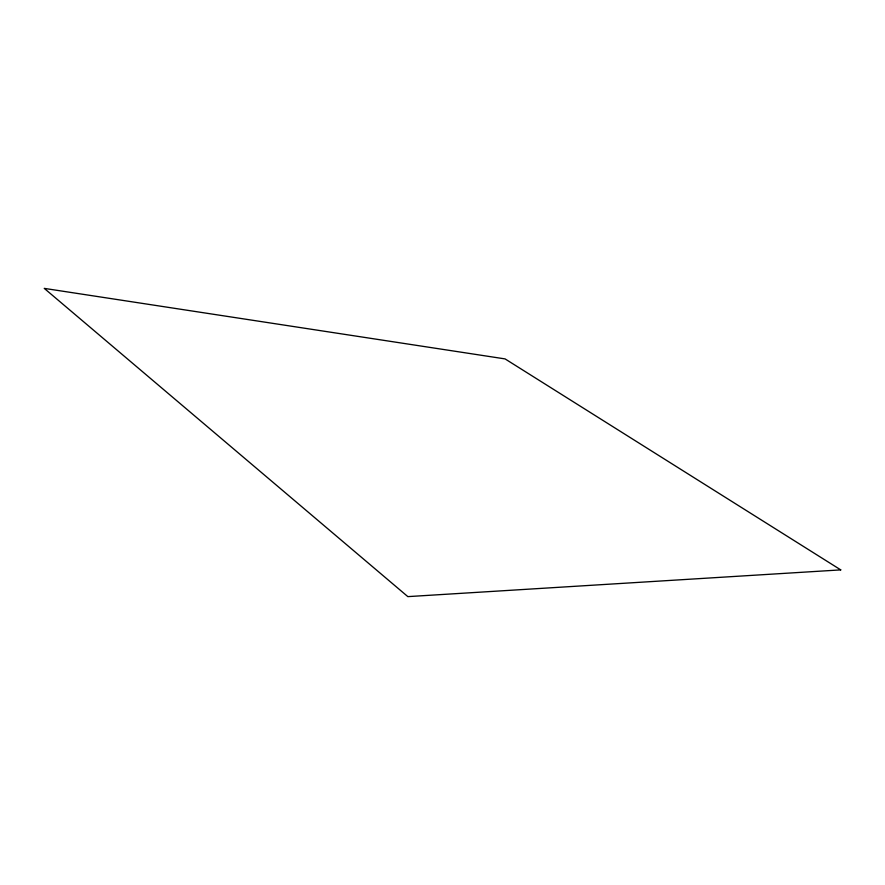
<?xml version="1.0" encoding="UTF-8"?>
<svg xmlns="http://www.w3.org/2000/svg" width="885" height="885" viewBox="0 0 885 885"><rect width="100%" height="100%" fill="white"/><g stroke="black" fill="none" stroke-linecap="round" stroke-linejoin="round"><path stroke-width="1.33" d="M840.75 569.885L407.852 596.623L44.25 288.377L505.081 358.912L840.75 569.885"/></g></svg>
